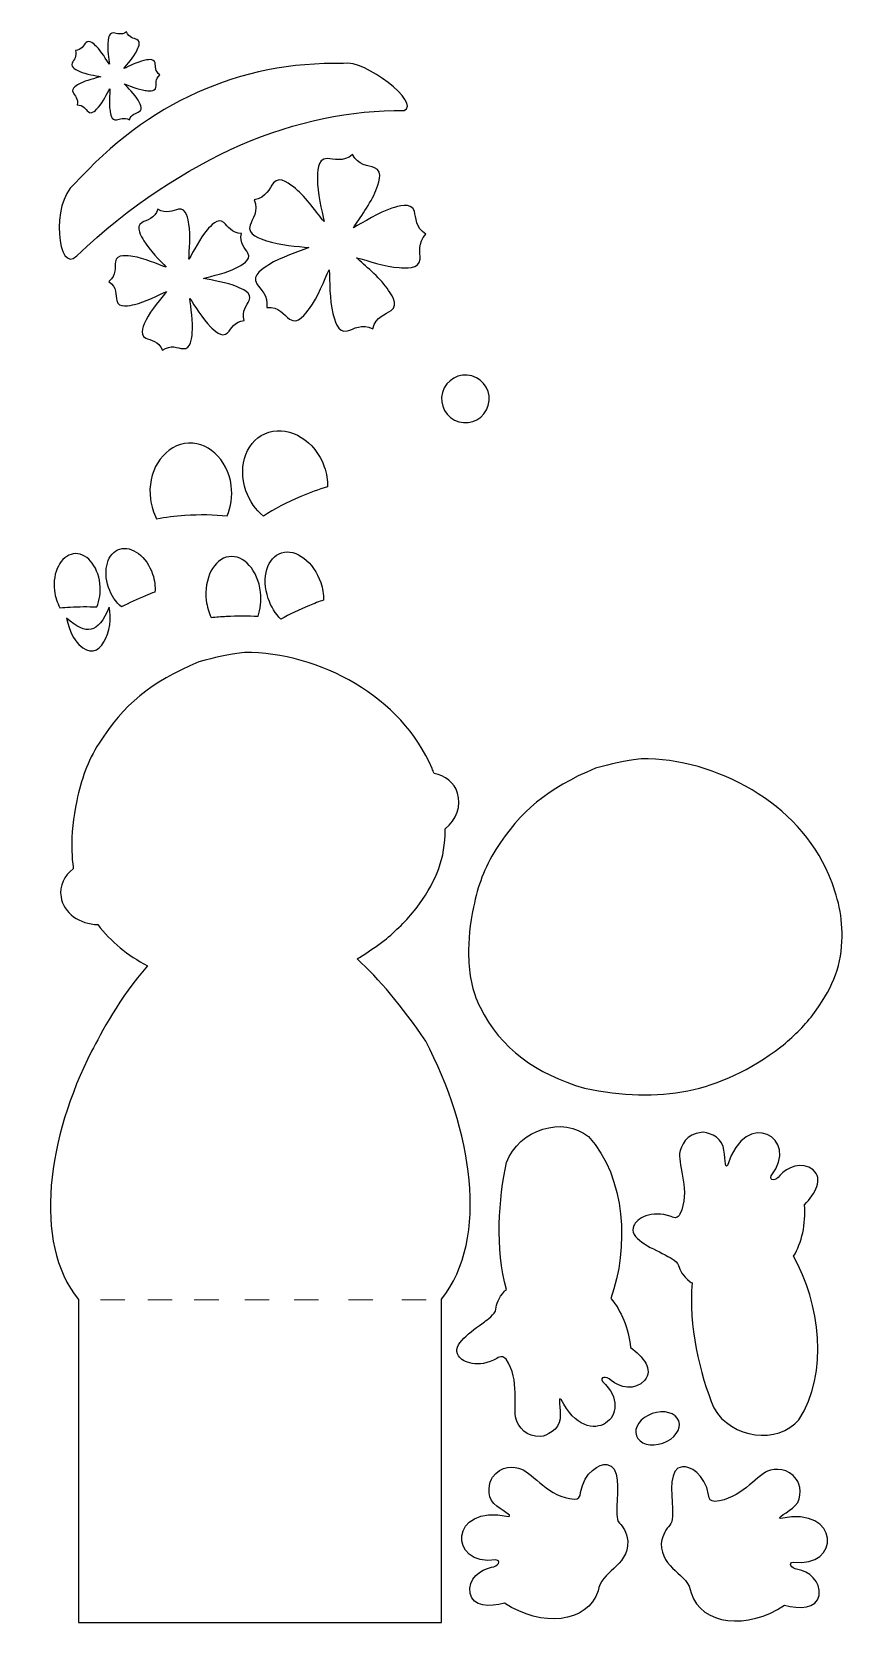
# Model space of a CAD drawing. Header units: millimetres. Extents: x -100 to 28, y -130 to 121.
import ezdxf

# ---------------------------------------------------------------- set-up
doc = ezdxf.new("R2010")
doc.units = ezdxf.units.MM
doc.header["$MEASUREMENT"] = 0
doc.layers.add('Layer 1', color=7, linetype='Continuous')

msp = doc.modelspace()

# ---------------------------------------------------------------- linework, layer by layer
at = {"layer": 'Layer 1', "color": 11}
for points, knots in [([(-87.3865, 116.1942), (-87.4675, 117.0474), (-87.7412, 118.5176), (-87.6271, 119.5938), (-87.6271, 119.5938), (-87.5779, 120.0579), (-87.5403, 121.2106), (-86.7199, 121.1348), (-86.7199, 121.1348), (-86.2045, 121.0872), (-85.49, 120.6995), (-84.6976, 121.2816), (-84.6976, 121.2816), (-84.3292, 120.3688), (-83.5167, 120.3215), (-83.0534, 120.0908), (-83.0534, 120.0908), (-82.3159, 119.7236), (-82.8905, 118.7236), (-83.0929, 118.3031), (-83.0929, 118.3031), (-83.569, 117.3139), (-84.5977, 116.19), (-85.1086, 115.5097), (-85.1086, 115.5097), (-84.3222, 115.8504), (-83.0085, 116.5649), (-81.9496, 116.789), (-81.9496, 116.789), (-81.4931, 116.8856), (-80.3852, 117.2061), (-80.2038, 116.4024), (-80.2038, 116.4024), (-80.0899, 115.8976), (-80.2378, 115.0982), (-79.4392, 114.5244), (-79.4392, 114.5244), (-80.1936, 113.892), (-79.9874, 113.1046), (-80.0636, 112.5928), (-80.0636, 112.5928), (-80.1851, 111.7779), (-81.3136, 112.0154), (-81.7761, 112.0779), (-81.7761, 112.0779), (-82.8641, 112.225), (-84.2508, 112.8561), (-85.0557, 113.1318), (-85.0557, 113.1318), (-84.4886, 112.4891), (-83.4031, 111.4605), (-82.8628, 110.5228), (-82.8628, 110.5228), (-82.6298, 110.1184), (-81.9828, 109.1638), (-82.691, 108.7429), (-82.691, 108.7429), (-83.1359, 108.4785), (-83.9418, 108.3721), (-84.2408, 107.4354), (-84.2408, 107.4354), (-85.0754, 107.9574), (-85.7605, 107.518), (-86.2709, 107.4323), (-86.2709, 107.4323), (-87.0834, 107.296), (-87.2062, 108.4427), (-87.2897, 108.9018), (-87.2897, 108.9018), (-87.486, 109.982), (-87.3144, 111.496), (-87.3009, 112.3466), (-87.3009, 112.3466), (-87.7369, 111.6087), (-88.3796, 110.2584), (-89.1046, 109.4548), (-89.1046, 109.4548), (-89.4172, 109.1083), (-90.1251, 108.1978), (-90.7442, 108.7414), (-90.7442, 108.7414), (-91.1332, 109.0829), (-91.4834, 109.8165), (-92.4667, 109.8113), (-92.4667, 109.8113), (-92.2281, 110.7663), (-92.8577, 111.2822), (-93.0969, 111.7411), (-93.0969, 111.7411), (-93.4777, 112.4717), (-92.425, 112.9429), (-92.0141, 113.1641), (-92.0141, 113.1641), (-91.0475, 113.6846), (-89.5546, 113.9892), (-88.7414, 114.2393), (-88.7414, 114.2393), (-89.5779, 114.426), (-91.0607, 114.6199), (-92.049, 115.0611), (-92.049, 115.0611), (-92.4752, 115.2513), (-93.5598, 115.6433), (-93.2342, 116.4001), (-93.2342, 116.4001), (-93.0297, 116.8754), (-92.4402, 117.4352), (-92.749, 118.3688), (-92.749, 118.3688), (-91.7669, 118.437), (-91.4709, 119.1952), (-91.1084, 119.5644), (-91.1084, 119.5644), (-90.5312, 120.1524), (-89.7577, 119.2968), (-89.4203, 118.9745), (-89.4203, 118.9745), (-88.6267, 118.216), (-87.8756, 116.8903), (-87.3865, 116.1942)], [0, 0, 0, 0, 0.03333333, 0.03333333, 0.03333333, 0.03333333, 0.06666667, 0.06666667, 0.06666667, 0.06666667, 0.1, 0.1, 0.1, 0.1, 0.13333333, 0.13333333, 0.13333333, 0.13333333, 0.16666667, 0.16666667, 0.16666667, 0.16666667, 0.2, 0.2, 0.2, 0.2, 0.23333333, 0.23333333, 0.23333333, 0.23333333, 0.26666667, 0.26666667, 0.26666667, 0.26666667, 0.3, 0.3, 0.3, 0.3, 0.33333333, 0.33333333, 0.33333333, 0.33333333, 0.36666667, 0.36666667, 0.36666667, 0.36666667, 0.4, 0.4, 0.4, 0.4, 0.43333333, 0.43333333, 0.43333333, 0.43333333, 0.46666667, 0.46666667, 0.46666667, 0.46666667, 0.5, 0.5, 0.5, 0.5, 0.53333333, 0.53333333, 0.53333333, 0.53333333, 0.56666667, 0.56666667, 0.56666667, 0.56666667, 0.6, 0.6, 0.6, 0.6, 0.63333333, 0.63333333, 0.63333333, 0.63333333, 0.66666667, 0.66666667, 0.66666667, 0.66666667, 0.7, 0.7, 0.7, 0.7, 0.73333333, 0.73333333, 0.73333333, 0.73333333, 0.76666667, 0.76666667, 0.76666667, 0.76666667, 0.8, 0.8, 0.8, 0.8, 0.83333333, 0.83333333, 0.83333333, 0.83333333, 0.86666667, 0.86666667, 0.86666667, 0.86666667, 0.9, 0.9, 0.9, 0.9, 0.93333333, 0.93333333, 0.93333333, 0.93333333, 0.96666667, 0.96666667, 0.96666667, 0.96666667, 1, 1, 1, 1]), ([(-92.9142, 97.312), (-81.2858, 110.1927), (-67.0179, 116.6319), (-50.5122, 116.3307), (-50.5122, 116.3307), (-47.1404, 116.9826), (-38.2884, 110.0787), (-40.9481, 108.9214), (-40.9481, 108.9214), (-57.6708, 109.1347), (-75.686, 101.8487), (-92.5427, 86.0598), (-92.5427, 86.0598), (-95.529, 82.9855), (-96.6535, 94.414), (-92.9142, 97.312)], [0, 0, 0, 0, 0.25, 0.25, 0.25, 0.25, 0.5, 0.5, 0.5, 0.5, 0.75, 0.75, 0.75, 0.75, 1, 1, 1, 1]), ([(-53.595, 91.4432), (-53.8981, 93.1237), (-54.6867, 95.9968), (-54.6396, 98.1526), (-54.6396, 98.1526), (-54.6193, 99.0822), (-54.7369, 101.3769), (-53.0954, 101.3633), (-53.0954, 101.3633), (-52.0644, 101.3546), (-50.5812, 100.7041), (-49.1049, 101.9921), (-49.1049, 101.9921), (-48.2214, 100.2412), (-46.6003, 100.2828), (-45.6422, 99.9021), (-45.6422, 99.9021), (-44.1167, 99.2959), (-45.0908, 97.2148), (-45.4225, 96.3463), (-45.4225, 96.3463), (-46.2027, 94.3029), (-48.0576, 91.9), (-48.9585, 90.4642), (-48.9585, 90.4642), (-47.4539, 91.2718), (-44.965, 92.9095), (-42.9001, 93.5309), (-42.9001, 93.5309), (-42.0099, 93.7988), (-39.8638, 94.6198), (-39.3696, 93.0544), (-39.3696, 93.0544), (-39.0592, 92.0712), (-39.2195, 90.4596), (-37.5384, 89.4536), (-37.5384, 89.4536), (-38.9306, 88.0722), (-38.39, 86.5433), (-38.456, 85.5144), (-38.456, 85.5144), (-38.5611, 83.8763), (-40.8413, 84.1596), (-41.7699, 84.2067), (-41.7699, 84.2067), (-43.9543, 84.3173), (-46.8129, 85.3389), (-48.4568, 85.752), (-48.4568, 85.752), (-47.2238, 84.5706), (-44.8971, 82.7097), (-43.668, 80.9378), (-43.668, 80.9378), (-43.1381, 80.1739), (-41.6941, 78.3865), (-43.0302, 77.4328), (-43.0302, 77.4328), (-43.8693, 76.8338), (-45.4516, 76.4883), (-45.8889, 74.5786), (-45.8889, 74.5786), (-47.6329, 75.4757), (-48.9199, 74.4891), (-49.9188, 74.234), (-49.9188, 74.234), (-51.5093, 73.8277), (-51.9444, 76.0839), (-52.1866, 76.9816), (-52.1866, 76.9816), (-52.7565, 79.0933), (-52.6682, 82.1276), (-52.7834, 83.8187), (-52.7834, 83.8187), (-53.5259, 82.281), (-54.5768, 79.4931), (-55.8821, 77.7767), (-55.8821, 77.7767), (-56.4449, 77.0366), (-57.6985, 75.111), (-59.0184, 76.0869), (-59.0184, 76.0869), (-59.8474, 76.6999), (-60.665, 78.0979), (-62.6163, 77.9237), (-62.6163, 77.9237), (-62.302, 79.8595), (-63.6381, 80.7787), (-64.1894, 81.6499), (-64.1894, 81.6499), (-65.0673, 83.037), (-63.0559, 84.148), (-62.2771, 84.6558), (-62.2771, 84.6558), (-60.4448, 85.8503), (-57.5317, 86.7041), (-55.9589, 87.3361), (-55.9589, 87.3361), (-57.6509, 87.5672), (-60.6271, 87.7051), (-62.6628, 88.416), (-62.6628, 88.416), (-63.5406, 88.7226), (-65.7593, 89.3198), (-65.2391, 90.8767), (-65.2391, 90.8767), (-64.9123, 91.8546), (-63.8353, 93.0642), (-64.604, 94.8661), (-64.604, 94.8661), (-62.6658, 95.1655), (-62.2045, 96.7201), (-61.5463, 97.5137), (-61.5463, 97.5137), (-60.4984, 98.7772), (-58.8202, 97.2077), (-58.0966, 96.6238), (-58.0966, 96.6238), (-56.3943, 95.2504), (-54.6822, 92.7437), (-53.595, 91.4432)], [0, 0, 0, 0, 0.03333333, 0.03333333, 0.03333333, 0.03333333, 0.06666667, 0.06666667, 0.06666667, 0.06666667, 0.1, 0.1, 0.1, 0.1, 0.13333333, 0.13333333, 0.13333333, 0.13333333, 0.16666667, 0.16666667, 0.16666667, 0.16666667, 0.2, 0.2, 0.2, 0.2, 0.23333333, 0.23333333, 0.23333333, 0.23333333, 0.26666667, 0.26666667, 0.26666667, 0.26666667, 0.3, 0.3, 0.3, 0.3, 0.33333333, 0.33333333, 0.33333333, 0.33333333, 0.36666667, 0.36666667, 0.36666667, 0.36666667, 0.4, 0.4, 0.4, 0.4, 0.43333333, 0.43333333, 0.43333333, 0.43333333, 0.46666667, 0.46666667, 0.46666667, 0.46666667, 0.5, 0.5, 0.5, 0.5, 0.53333333, 0.53333333, 0.53333333, 0.53333333, 0.56666667, 0.56666667, 0.56666667, 0.56666667, 0.6, 0.6, 0.6, 0.6, 0.63333333, 0.63333333, 0.63333333, 0.63333333, 0.66666667, 0.66666667, 0.66666667, 0.66666667, 0.7, 0.7, 0.7, 0.7, 0.73333333, 0.73333333, 0.73333333, 0.73333333, 0.76666667, 0.76666667, 0.76666667, 0.76666667, 0.8, 0.8, 0.8, 0.8, 0.83333333, 0.83333333, 0.83333333, 0.83333333, 0.86666667, 0.86666667, 0.86666667, 0.86666667, 0.9, 0.9, 0.9, 0.9, 0.93333333, 0.93333333, 0.93333333, 0.93333333, 0.96666667, 0.96666667, 0.96666667, 0.96666667, 1, 1, 1, 1]), ([(-78.4598, 84.254), (-79.3678, 85.2831), (-81.1061, 86.9302), (-81.9713, 88.4319), (-81.9713, 88.4319), (-82.3444, 89.0794), (-83.3806, 90.6081), (-82.2464, 91.2821), (-82.2464, 91.2821), (-81.534, 91.7054), (-80.2435, 91.8757), (-79.7647, 93.3758), (-79.7647, 93.3758), (-78.4283, 92.5399), (-77.3312, 93.2435), (-76.5139, 93.3806), (-76.5139, 93.3806), (-75.2128, 93.599), (-75.0161, 91.7627), (-74.8824, 91.0275), (-74.8824, 91.0275), (-74.5681, 89.2978), (-74.843, 86.8735), (-74.8645, 85.5113), (-74.8645, 85.5113), (-74.1663, 86.6929), (-73.1371, 88.8551), (-71.9762, 90.142), (-71.9762, 90.142), (-71.4757, 90.6969), (-70.342, 92.1548), (-69.3506, 91.2844), (-69.3506, 91.2844), (-68.7278, 90.7376), (-68.1671, 89.5629), (-66.5925, 89.5711), (-66.5925, 89.5711), (-66.9745, 88.0418), (-65.9663, 87.2158), (-65.5833, 86.481), (-65.5833, 86.481), (-64.9735, 85.3109), (-66.6591, 84.5564), (-67.3171, 84.2021), (-67.3171, 84.2021), (-68.865, 83.3687), (-71.2556, 82.8809), (-72.5577, 82.4805), (-72.5577, 82.4805), (-71.2182, 82.1816), (-68.8438, 81.8709), (-67.2612, 81.1645), (-67.2612, 81.1645), (-66.5788, 80.86), (-64.8419, 80.2324), (-65.3634, 79.0204), (-65.3634, 79.0204), (-65.6909, 78.2592), (-66.6348, 77.3628), (-66.1404, 75.8679), (-66.1404, 75.8679), (-67.7129, 75.7586), (-68.1869, 74.5445), (-68.7675, 73.9531), (-68.7675, 73.9531), (-69.6918, 73.0117), (-70.9303, 74.3816), (-71.4706, 74.8979), (-71.4706, 74.8979), (-72.7416, 76.1125), (-73.9442, 78.2354), (-74.7274, 79.3501), (-74.7274, 79.3501), (-74.5977, 77.9837), (-74.1595, 75.6296), (-74.3422, 73.9061), (-74.3422, 73.9061), (-74.421, 73.1629), (-74.4812, 71.3172), (-75.795, 71.4385), (-75.795, 71.4385), (-76.6201, 71.5148), (-77.7643, 72.1356), (-79.0333, 71.2034), (-79.0333, 71.2034), (-79.6231, 72.6651), (-80.9244, 72.7408), (-81.6661, 73.1102), (-81.6661, 73.1102), (-82.8471, 73.6984), (-81.9269, 75.2996), (-81.6029, 75.9729), (-81.6029, 75.9729), (-80.8405, 77.5571), (-79.1932, 79.3569), (-78.375, 80.4462), (-78.375, 80.4462), (-79.6344, 79.9006), (-81.738, 78.7563), (-83.4336, 78.3975), (-83.4336, 78.3975), (-84.1647, 78.2429), (-85.9387, 77.7297), (-86.2292, 79.0167), (-86.2292, 79.0167), (-86.4117, 79.825), (-86.1748, 81.105), (-87.4536, 82.0239), (-87.4536, 82.0239), (-86.2457, 83.0366), (-86.5757, 84.2975), (-86.4537, 85.1171), (-86.4537, 85.1171), (-86.2593, 86.422), (-84.4521, 86.0417), (-83.7115, 85.9416), (-83.7115, 85.9416), (-81.9694, 85.706), (-79.7486, 84.6955), (-78.4598, 84.254)], [0, 0, 0, 0, 0.03333333, 0.03333333, 0.03333333, 0.03333333, 0.06666667, 0.06666667, 0.06666667, 0.06666667, 0.1, 0.1, 0.1, 0.1, 0.13333333, 0.13333333, 0.13333333, 0.13333333, 0.16666667, 0.16666667, 0.16666667, 0.16666667, 0.2, 0.2, 0.2, 0.2, 0.23333333, 0.23333333, 0.23333333, 0.23333333, 0.26666667, 0.26666667, 0.26666667, 0.26666667, 0.3, 0.3, 0.3, 0.3, 0.33333333, 0.33333333, 0.33333333, 0.33333333, 0.36666667, 0.36666667, 0.36666667, 0.36666667, 0.4, 0.4, 0.4, 0.4, 0.43333333, 0.43333333, 0.43333333, 0.43333333, 0.46666667, 0.46666667, 0.46666667, 0.46666667, 0.5, 0.5, 0.5, 0.5, 0.53333333, 0.53333333, 0.53333333, 0.53333333, 0.56666667, 0.56666667, 0.56666667, 0.56666667, 0.6, 0.6, 0.6, 0.6, 0.63333333, 0.63333333, 0.63333333, 0.63333333, 0.66666667, 0.66666667, 0.66666667, 0.66666667, 0.7, 0.7, 0.7, 0.7, 0.73333333, 0.73333333, 0.73333333, 0.73333333, 0.76666667, 0.76666667, 0.76666667, 0.76666667, 0.8, 0.8, 0.8, 0.8, 0.83333333, 0.83333333, 0.83333333, 0.83333333, 0.86666667, 0.86666667, 0.86666667, 0.86666667, 0.9, 0.9, 0.9, 0.9, 0.93333333, 0.93333333, 0.93333333, 0.93333333, 0.96666667, 0.96666667, 0.96666667, 0.96666667, 1, 1, 1, 1])]:
    msp.add_open_spline(points, degree=3, knots=knots, dxfattribs=at)
at = {"layer": 'Layer 1', "color": 40}
msp.add_open_spline([(-30.3043, 67.1395), (-28.3124, 66.573), (-27.1566, 64.4983), (-27.7231, 62.5065), (-27.7231, 62.5065), (-28.2896, 60.5148), (-30.3643, 59.3589), (-32.356, 59.9254), (-32.356, 59.9254), (-34.3478, 60.4919), (-35.5037, 62.5666), (-34.9372, 64.5584), (-34.9372, 64.5584), (-34.3707, 66.5502), (-32.296, 67.706), (-30.3043, 67.1395)], degree=3, knots=[0, 0, 0, 0, 0.25, 0.25, 0.25, 0.25, 0.5, 0.5, 0.5, 0.5, 0.75, 0.75, 0.75, 0.75, 1, 1, 1, 1], dxfattribs=at)
at = {"layer": 'Layer 1', "color": 140}
for points in [[(-62.2901, 58.2766), (-65.6932, 57.2264), (-67.3021, 53.0992), (-65.8829, 49.0602), (-65.8829, 49.0602), (-65.3106, 47.4315), (-64.3329, 46.0659), (-63.1471, 45.0843), (-63.1471, 45.0843), (-61.4776, 46.1829), (-59.4852, 47.2448), (-57.2692, 48.177), (-57.2692, 48.177), (-55.8361, 48.7799), (-54.415, 49.284), (-53.044, 49.6875), (-53.044, 49.6875), (-53.017, 50.713), (-53.1801, 51.7915), (-53.5569, 52.8638), (-53.5569, 52.8638), (-54.9762, 56.9029), (-58.8871, 59.3267), (-62.2901, 58.2766)], [(-75.5624, 56.5009), (-72.0509, 57.0952), (-68.7561, 54.1343), (-68.205, 49.8888), (-68.205, 49.8888), (-67.9828, 48.1768), (-68.241, 46.5173), (-68.8579, 45.107), (-68.8579, 45.107), (-70.8433, 45.3364), (-73.1004, 45.3875), (-75.4988, 45.2223), (-75.4988, 45.2223), (-77.0498, 45.1154), (-78.5458, 44.9257), (-79.9516, 44.6688), (-79.9516, 44.6688), (-80.4374, 45.5724), (-80.7773, 46.6088), (-80.9236, 47.736), (-80.9236, 47.736), (-81.4747, 51.9815), (-79.0738, 55.9065), (-75.5624, 56.5009)]]:
    msp.add_open_spline(points, degree=3, knots=[0, 0, 0, 0, 0.16666667, 0.16666667, 0.16666667, 0.16666667, 0.33333333, 0.33333333, 0.33333333, 0.33333333, 0.5, 0.5, 0.5, 0.5, 0.66666667, 0.66666667, 0.66666667, 0.66666667, 0.83333333, 0.83333333, 0.83333333, 0.83333333, 1, 1, 1, 1], dxfattribs=at)
at = {"layer": 'Layer 1'}
for points, knots in [([(-85.7521, 39.8969), (-87.668, 39.3183), (-88.461, 36.6114), (-87.5228, 33.8522), (-87.5228, 33.8522), (-87.0854, 32.5664), (-86.3488, 31.4962), (-85.4931, 30.7782), (-85.4931, 30.7782), (-84.3129, 31.3994), (-83.0427, 31.9946), (-81.6997, 32.5478), (-81.6997, 32.5478), (-81.2014, 32.753), (-80.7049, 32.9479), (-80.2108, 33.132), (-80.2108, 33.132), (-80.1361, 34.0034), (-80.2507, 34.9729), (-80.5827, 35.9493), (-80.5827, 35.9493), (-81.5209, 38.7081), (-83.8361, 40.4759), (-85.7521, 39.8969)], [0, 0, 0, 0, 0.16666667, 0.16666667, 0.16666667, 0.16666667, 0.33333333, 0.33333333, 0.33333333, 0.33333333, 0.5, 0.5, 0.5, 0.5, 0.66666667, 0.66666667, 0.66666667, 0.66666667, 0.83333333, 0.83333333, 0.83333333, 0.83333333, 1, 1, 1, 1]), ([(-93.0711, 39.1451), (-91.0923, 39.4445), (-89.2145, 37.3397), (-88.8781, 34.4449), (-88.8781, 34.4449), (-88.7214, 33.0958), (-88.9276, 31.813), (-89.3924, 30.7974), (-89.3924, 30.7974), (-90.725, 30.8521), (-92.1278, 30.8446), (-93.5782, 30.768), (-93.5782, 30.768), (-94.1163, 30.7397), (-94.6485, 30.7027), (-95.1737, 30.6569), (-95.1737, 30.6569), (-95.615, 31.412), (-95.9276, 32.3369), (-96.0466, 33.3613), (-96.0466, 33.3613), (-96.3829, 36.2558), (-95.0503, 38.846), (-93.0711, 39.1451)], [0, 0, 0, 0, 0.16666667, 0.16666667, 0.16666667, 0.16666667, 0.33333333, 0.33333333, 0.33333333, 0.33333333, 0.5, 0.5, 0.5, 0.5, 0.66666667, 0.66666667, 0.66666667, 0.66666667, 0.83333333, 0.83333333, 0.83333333, 0.83333333, 1, 1, 1, 1]), ([(-94.128, 29.0349), (-90.9851, 26.3041), (-89.2225, 26.4773), (-87.4132, 30.7554), (-87.4132, 30.7554), (-86.588, 27.4328), (-88.8578, 21.4092), (-92.2113, 24.8973), (-92.2113, 24.8973), (-93.0709, 25.7913), (-93.6382, 26.7526), (-94.128, 29.0349)], [0, 0, 0, 0, 0.33333333, 0.33333333, 0.33333333, 0.33333333, 0.66666667, 0.66666667, 0.66666667, 0.66666667, 1, 1, 1, 1])]:
    msp.add_open_spline(points, degree=3, knots=knots, dxfattribs=at)
at = {"layer": 'Layer 1', "color": 165}
for points in [[(-68.5868, 38.6952), (-66.232, 39.0516), (-63.9971, 36.5467), (-63.597, 33.1016), (-63.597, 33.1016), (-63.4376, 31.7305), (-63.5935, 30.4171), (-63.9867, 29.3098), (-63.9867, 29.3098), (-65.5552, 29.4058), (-67.2324, 29.4139), (-68.9784, 29.3216), (-68.9784, 29.3216), (-69.7922, 29.2788), (-70.5923, 29.2157), (-71.3751, 29.1339), (-71.3751, 29.1339), (-71.7493, 29.92), (-72.014, 30.8273), (-72.1283, 31.8117), (-72.1283, 31.8117), (-72.5284, 35.2568), (-70.9428, 38.3391), (-68.5868, 38.6952)], [(-60.2693, 39.3139), (-62.5492, 38.6255), (-63.4931, 35.404), (-62.3764, 32.1205), (-62.3764, 32.1205), (-61.9319, 30.8136), (-61.2276, 29.6942), (-60.3973, 28.8626), (-60.3973, 28.8626), (-59.0218, 29.6223), (-57.5103, 30.3493), (-55.8935, 31.0152), (-55.8935, 31.0152), (-55.1401, 31.3256), (-54.3904, 31.612), (-53.6481, 31.874), (-53.6481, 31.874), (-53.6474, 32.7446), (-53.7977, 33.6776), (-54.1168, 34.6159), (-54.1168, 34.6159), (-55.2336, 37.8994), (-57.9883, 40.0032), (-60.2693, 39.3139)]]:
    msp.add_open_spline(points, degree=3, knots=[0, 0, 0, 0, 0.16666667, 0.16666667, 0.16666667, 0.16666667, 0.33333333, 0.33333333, 0.33333333, 0.33333333, 0.5, 0.5, 0.5, 0.5, 0.66666667, 0.66666667, 0.66666667, 0.66666667, 0.83333333, 0.83333333, 0.83333333, 0.83333333, 1, 1, 1, 1], dxfattribs=at)
at = {"layer": 'Layer 1', "color": 21}
for points, knots in [([(-36.2616, 4.5668), (-34.5199, 4.2666), (-33.0833, 3.1629), (-32.5571, 1.4954), (-32.5571, 1.4954), (-31.9328, -0.4835), (-32.7685, -2.6929), (-34.4925, -4.1403), (-34.4925, -4.1403), (-34.4931, -4.462), (-34.5005, -4.7873), (-34.5156, -5.1168), (-34.5156, -5.1168), (-34.7114, -9.4342), (-36.211, -12.8404), (-39.0995, -16.6689), (-39.0995, -16.6689), (-40.5692, -18.6118), (-42.2733, -20.1637), (-44.116, -21.7255), (-44.116, -21.7255), (-45.2346, -22.5619), (-46.3417, -23.3215), (-47.4427, -24.0092), (-47.4427, -24.0092), (-47.7451, -24.2135), (-48.0507, -24.4102), (-48.3599, -24.6006), (-48.3599, -24.6006), (-44.9422, -27.748), (-41.3477, -31.9765), (-37.5837, -37.5331), (-37.5837, -37.5331), (-30.3556, -51.2898), (-27.3909, -68.5672), (-35.0942, -78.165), (-35.0942, -78.165), (-35.0942, -78.165), (-35.0942, -129.0459), (-35.0942, -129.0459), (-35.0942, -129.0459), (-35.0942, -129.0459), (-92.2801, -129.0459), (-92.2801, -129.0459), (-92.2801, -129.0459), (-92.2801, -129.0459), (-92.2801, -78.2136), (-92.2801, -78.2136), (-92.2801, -78.2136), (-99.5858, -69.171), (-97.043, -52.4877), (-90.1855, -39.1541), (-90.1855, -39.1541), (-88.7834, -36.4214), (-85.7897, -30.6718), (-81.3717, -25.696), (-81.3717, -25.696), (-84.5202, -24.039), (-87.1548, -21.9218), (-89.2243, -19.1916), (-89.2243, -19.1916), (-92.0904, -19.187), (-94.6025, -17.3578), (-95.0102, -14.8531), (-95.0102, -14.8531), (-95.2924, -13.1206), (-94.4993, -11.4822), (-93.0688, -10.4305), (-93.0688, -10.4305), (-93.2087, -9.4697), (-93.2779, -8.4728), (-93.3003, -7.397), (-93.3003, -7.397), (-93.3535, -4.873), (-93.1027, -2.3879), (-92.5389, 0.2648), (-92.5389, 0.2648), (-91.8206, 3.6475), (-90.872, 6.4376), (-89.0068, 9.355), (-89.0068, 9.355), (-85.1291, 15.4217), (-81.0257, 18.8794), (-73.3027, 22.1428), (-73.3027, 22.1428), (-70.3292, 22.849), (-69.6673, 23.194), (-66.1319, 23.633), (-66.1319, 23.633), (-54.2761, 23.6908), (-41.2853, 16.5656), (-36.5879, 5.37), (-36.5879, 5.37), (-36.475, 5.1009), (-36.3663, 4.8335), (-36.2616, 4.5668)], [0, 0, 0, 0, 0.04166667, 0.04166667, 0.04166667, 0.04166667, 0.08333333, 0.08333333, 0.08333333, 0.08333333, 0.125, 0.125, 0.125, 0.125, 0.16666667, 0.16666667, 0.16666667, 0.16666667, 0.20833333, 0.20833333, 0.20833333, 0.20833333, 0.25, 0.25, 0.25, 0.25, 0.29166667, 0.29166667, 0.29166667, 0.29166667, 0.33333333, 0.33333333, 0.33333333, 0.33333333, 0.375, 0.375, 0.375, 0.375, 0.41666667, 0.41666667, 0.41666667, 0.41666667, 0.45833333, 0.45833333, 0.45833333, 0.45833333, 0.5, 0.5, 0.5, 0.5, 0.54166667, 0.54166667, 0.54166667, 0.54166667, 0.58333333, 0.58333333, 0.58333333, 0.58333333, 0.625, 0.625, 0.625, 0.625, 0.66666667, 0.66666667, 0.66666667, 0.66666667, 0.70833333, 0.70833333, 0.70833333, 0.70833333, 0.75, 0.75, 0.75, 0.75, 0.79166667, 0.79166667, 0.79166667, 0.79166667, 0.83333333, 0.83333333, 0.83333333, 0.83333333, 0.875, 0.875, 0.875, 0.875, 0.91666667, 0.91666667, 0.91666667, 0.91666667, 0.95833333, 0.95833333, 0.95833333, 0.95833333, 1, 1, 1, 1]), ([(-10.8173, 5.4176), (-7.8443, 6.1231), (-7.1824, 6.4683), (-3.6469, 6.9069), (-3.6469, 6.9069), (8.2087, 6.9652), (21.1997, -0.1605), (25.8972, -11.3559), (25.8972, -11.3559), (27.3509, -14.8204), (28.142, -18.0567), (27.9699, -21.8427), (27.9699, -21.8427), (27.7735, -26.1599), (26.2742, -29.566), (23.3858, -33.3945), (23.3858, -33.3945), (21.9158, -35.3375), (20.2117, -36.8896), (18.369, -38.4513), (18.369, -38.4513), (8.4594, -45.8607), (-0.5317, -47.3133), (-12.5924, -44.9669), (-12.5924, -44.9669), (-20.1752, -42.6343), (-25.7883, -38.8043), (-29.0087, -32.2144), (-29.0087, -32.2144), (-30.3279, -29.5145), (-30.7526, -27.1251), (-30.8153, -24.1226), (-30.8153, -24.1226), (-30.8679, -21.5988), (-30.6176, -19.1135), (-30.0539, -16.4608), (-30.0539, -16.4608), (-29.3352, -13.0784), (-28.3866, -10.2882), (-26.5218, -7.3708), (-26.5218, -7.3708), (-22.644, -1.3041), (-18.5404, 2.1536), (-10.8173, 5.4176)], [0, 0, 0, 0, 0.09090909, 0.09090909, 0.09090909, 0.09090909, 0.18181818, 0.18181818, 0.18181818, 0.18181818, 0.27272727, 0.27272727, 0.27272727, 0.27272727, 0.36363636, 0.36363636, 0.36363636, 0.36363636, 0.45454545, 0.45454545, 0.45454545, 0.45454545, 0.54545455, 0.54545455, 0.54545455, 0.54545455, 0.63636364, 0.63636364, 0.63636364, 0.63636364, 0.72727273, 0.72727273, 0.72727273, 0.72727273, 0.81818182, 0.81818182, 0.81818182, 0.81818182, 0.90909091, 0.90909091, 0.90909091, 0.90909091, 1, 1, 1, 1]), ([(-24.8622, -56.6716), (-26.0753, -62.2707), (-26.684, -70.271), (-24.8454, -76.6425), (-24.8454, -76.6425), (-24.9483, -76.716), (-25.051, -76.7948), (-25.1537, -76.8797), (-25.1537, -76.8797), (-26.1897, -78.0655), (-26.4246, -78.8903), (-26.5365, -79.7308), (-26.5365, -79.7308), (-26.5813, -80.5416), (-27.997, -81.4215), (-28.3312, -81.7353), (-28.3312, -81.7353), (-30.3312, -83.2184), (-33.6336, -85.3374), (-32.3965, -87.0883), (-32.3965, -87.0883), (-31.8205, -88.0766), (-29.2724, -89.128), (-26.3785, -87.502), (-26.3785, -87.502), (-25.7115, -87.0767), (-25.4333, -87.1194), (-24.9244, -87.6141), (-24.9244, -87.6141), (-22.6553, -90.9363), (-23.9056, -95.0888), (-23.3598, -97.0551), (-23.3598, -97.0551), (-22.9732, -98.2255), (-21.758, -99.9398), (-19.4635, -99.756), (-19.4635, -99.756), (-18.618, -99.7524), (-16.5599, -98.6859), (-16.4069, -96.9908), (-16.4069, -96.9908), (-16.2615, -95.3783), (-16.8578, -93.3357), (-16.2664, -93.9404), (-16.2664, -93.9404), (-11.8723, -102.5473), (-4.134, -96.2245), (-9.7263, -91.1293), (-9.7263, -91.1293), (-10.1635, -90.3846), (-9.2412, -90.1807), (-8.376, -90.9383), (-8.376, -90.9383), (-7.1086, -92.0484), (-4.5895, -92.6766), (-3.0885, -90.9315), (-3.0885, -90.9315), (-1.6822, -89.2651), (-3.3533, -87.1759), (-5.3355, -85.7753), (-5.3355, -85.7753), (-5.6273, -82.6924), (-6.7896, -79.9734), (-8.4267, -78.0601), (-8.4267, -78.0601), (-5.5769, -70.1346), (-6.0277, -58.9743), (-11.9588, -52.5782), (-11.9588, -52.5782), (-15.8523, -49.2721), (-22.9555, -51.4261), (-24.8622, -56.6716)], [0, 0, 0, 0, 0.05555556, 0.05555556, 0.05555556, 0.05555556, 0.11111111, 0.11111111, 0.11111111, 0.11111111, 0.16666667, 0.16666667, 0.16666667, 0.16666667, 0.22222222, 0.22222222, 0.22222222, 0.22222222, 0.27777778, 0.27777778, 0.27777778, 0.27777778, 0.33333333, 0.33333333, 0.33333333, 0.33333333, 0.38888889, 0.38888889, 0.38888889, 0.38888889, 0.44444444, 0.44444444, 0.44444444, 0.44444444, 0.5, 0.5, 0.5, 0.5, 0.55555556, 0.55555556, 0.55555556, 0.55555556, 0.61111111, 0.61111111, 0.61111111, 0.61111111, 0.66666667, 0.66666667, 0.66666667, 0.66666667, 0.72222222, 0.72222222, 0.72222222, 0.72222222, 0.77777778, 0.77777778, 0.77777778, 0.77777778, 0.83333333, 0.83333333, 0.83333333, 0.83333333, 0.88888889, 0.88888889, 0.88888889, 0.88888889, 0.94444444, 0.94444444, 0.94444444, 0.94444444, 1, 1, 1, 1]), ([(7.7785, -95.2857), (5.6323, -89.974), (3.6739, -82.1934), (4.4038, -75.6021), (4.4038, -75.6021), (4.2899, -75.5471), (4.1753, -75.4869), (4.0597, -75.4206), (4.0597, -75.4206), (2.8373, -74.428), (2.4658, -73.655), (2.2128, -72.8458), (2.2128, -72.8458), (2.0309, -72.0544), (0.4864, -71.4276), (0.1038, -71.1753), (0.1038, -71.1753), (-2.119, -70.0533), (-5.7333, -68.5258), (-4.8115, -66.5903), (-4.8115, -66.5903), (-4.4117, -65.5184), (-2.0791, -64.0497), (1.0488, -65.1607), (1.0488, -65.1607), (1.7784, -65.4665), (2.0453, -65.3772), (2.4628, -64.8033), (2.4628, -64.8033), (4.1348, -61.144), (2.1975, -57.2642), (2.4014, -55.2337), (2.4014, -55.2337), (2.5836, -54.0147), (3.4901, -52.1189), (5.7825, -51.9103), (5.7825, -51.9103), (6.6163, -51.7703), (8.8257, -52.4718), (9.2642, -54.1164), (9.2642, -54.1164), (9.6814, -55.6806), (9.4406, -57.7949), (9.9208, -57.0986), (9.9208, -57.0986), (12.7894, -47.8706), (21.489, -52.7874), (16.8431, -58.7583), (16.8431, -58.7583), (16.5388, -59.5663), (17.4824, -59.6107), (18.2063, -58.7172), (18.2063, -58.7172), (19.2668, -57.408), (21.6426, -56.3611), (23.4182, -57.8259), (23.4182, -57.8259), (25.087, -59.2294), (23.795, -61.5721), (22.0795, -63.2889), (22.0795, -63.2889), (22.3155, -66.3765), (21.6318, -69.2534), (20.3433, -71.4169), (20.3433, -71.4169), (24.4976, -78.7434), (25.9485, -89.8182), (21.1896, -97.1285), (21.1896, -97.1285), (17.9142, -101.0477), (10.5483, -100.1313), (7.7785, -95.2857)], [0, 0, 0, 0, 0.05555556, 0.05555556, 0.05555556, 0.05555556, 0.11111111, 0.11111111, 0.11111111, 0.11111111, 0.16666667, 0.16666667, 0.16666667, 0.16666667, 0.22222222, 0.22222222, 0.22222222, 0.22222222, 0.27777778, 0.27777778, 0.27777778, 0.27777778, 0.33333333, 0.33333333, 0.33333333, 0.33333333, 0.38888889, 0.38888889, 0.38888889, 0.38888889, 0.44444444, 0.44444444, 0.44444444, 0.44444444, 0.5, 0.5, 0.5, 0.5, 0.55555556, 0.55555556, 0.55555556, 0.55555556, 0.61111111, 0.61111111, 0.61111111, 0.61111111, 0.66666667, 0.66666667, 0.66666667, 0.66666667, 0.72222222, 0.72222222, 0.72222222, 0.72222222, 0.77777778, 0.77777778, 0.77777778, 0.77777778, 0.83333333, 0.83333333, 0.83333333, 0.83333333, 0.88888889, 0.88888889, 0.88888889, 0.88888889, 0.94444444, 0.94444444, 0.94444444, 0.94444444, 1, 1, 1, 1]), ([(-4.4096, -99.6581), (-4.8705, -98.3762), (-3.7487, -96.8146), (-1.9045, -96.171), (-1.9045, -96.171), (-0.0603, -95.5274), (1.8092, -96.0452), (2.2702, -97.3271), (2.2702, -97.3271), (2.7311, -98.6091), (1.6093, -100.1707), (-0.235, -100.8142), (-0.235, -100.8142), (-2.0792, -101.4578), (-3.9486, -100.9401), (-4.4096, -99.6581)], [0, 0, 0, 0, 0.25, 0.25, 0.25, 0.25, 0.5, 0.5, 0.5, 0.5, 0.75, 0.75, 0.75, 0.75, 1, 1, 1, 1]), ([(-22.4891, -104.8911), (-23.6399, -104.4496), (-25.7363, -104.3054), (-27.0463, -106.1982), (-27.0463, -106.1982), (-27.5787, -106.855), (-28.0556, -109.1235), (-26.84, -110.3147), (-26.84, -110.3147), (-25.6837, -111.4479), (-23.7249, -112.2791), (-24.5673, -112.3543), (-24.5673, -112.3543), (-34.0119, -110.3086), (-34.0146, -120.3016), (-26.5303, -119.1968), (-26.5303, -119.1968), (-25.6771, -119.3298), (-26.103, -120.1729), (-27.2371, -120.3632), (-27.2371, -120.3632), (-28.8987, -120.6418), (-30.9795, -122.1945), (-30.5785, -124.4611), (-30.5785, -124.4611), (-30.1784, -126.6046), (-27.5033, -126.6332), (-25.1643, -125.9851), (-25.1643, -125.9851), (-19.3281, -129.9009), (-12.1045, -129.1613), (-10.4225, -124.066), (-10.4225, -124.066), (-10.0731, -120.9848), (-5.7092, -120.3559), (-5.7338, -116.2718), (-5.7338, -116.2718), (-5.996, -114.7192), (-6.486, -114.0153), (-7.0659, -113.3967), (-7.0659, -113.3967), (-7.6652, -112.8489), (-7.4504, -111.1959), (-7.4818, -110.7386), (-7.4818, -110.7386), (-7.3642, -108.2514), (-6.9146, -104.3535), (-9.0532, -104.2031), (-9.0532, -104.2031), (-10.1829, -104.0234), (-12.6096, -105.3308), (-13.1824, -108.6004), (-13.1824, -108.6004), (-13.2753, -109.386), (-13.4844, -109.5743), (-14.1895, -109.6553), (-14.1895, -109.6553), (-18.1977, -109.3093), (-20.6213, -105.7131), (-22.4891, -104.8911)], [0, 0, 0, 0, 0.06666667, 0.06666667, 0.06666667, 0.06666667, 0.13333333, 0.13333333, 0.13333333, 0.13333333, 0.2, 0.2, 0.2, 0.2, 0.26666667, 0.26666667, 0.26666667, 0.26666667, 0.33333333, 0.33333333, 0.33333333, 0.33333333, 0.4, 0.4, 0.4, 0.4, 0.46666667, 0.46666667, 0.46666667, 0.46666667, 0.53333333, 0.53333333, 0.53333333, 0.53333333, 0.6, 0.6, 0.6, 0.6, 0.66666667, 0.66666667, 0.66666667, 0.66666667, 0.73333333, 0.73333333, 0.73333333, 0.73333333, 0.8, 0.8, 0.8, 0.8, 0.86666667, 0.86666667, 0.86666667, 0.86666667, 0.93333333, 0.93333333, 0.93333333, 0.93333333, 1, 1, 1, 1]), ([(16.269, -105.225), (17.4198, -104.7835), (19.5162, -104.6393), (20.8262, -106.5321), (20.8262, -106.5321), (21.3586, -107.1889), (21.8355, -109.4574), (20.6199, -110.6486), (20.6199, -110.6486), (19.4636, -111.7818), (17.5048, -112.613), (18.3472, -112.6882), (18.3472, -112.6882), (27.7918, -110.6425), (27.7945, -120.6355), (20.3102, -119.5307), (20.3102, -119.5307), (19.457, -119.6637), (19.8829, -120.5068), (21.017, -120.6971), (21.017, -120.6971), (22.6786, -120.9757), (24.7594, -122.5284), (24.3584, -124.795), (24.3584, -124.795), (23.9583, -126.9385), (21.2832, -126.9671), (18.9442, -126.319), (18.9442, -126.319), (13.108, -130.2348), (5.8844, -129.4952), (4.2024, -124.3999), (4.2024, -124.3999), (3.853, -121.3187), (-0.5109, -120.6898), (-0.4863, -116.6057), (-0.4863, -116.6057), (-0.2241, -115.0531), (0.2659, -114.3492), (0.8458, -113.7306), (0.8458, -113.7306), (1.4451, -113.1828), (1.2303, -111.5298), (1.2617, -111.0725), (1.2617, -111.0725), (1.1441, -108.5853), (0.6945, -104.6874), (2.8331, -104.537), (2.8331, -104.537), (3.9628, -104.3573), (6.3895, -105.6647), (6.9623, -108.9343), (6.9623, -108.9343), (7.0552, -109.7199), (7.2643, -109.9082), (7.9694, -109.9892), (7.9694, -109.9892), (11.9776, -109.6432), (14.4012, -106.047), (16.269, -105.225)], [0, 0, 0, 0, 0.06666667, 0.06666667, 0.06666667, 0.06666667, 0.13333333, 0.13333333, 0.13333333, 0.13333333, 0.2, 0.2, 0.2, 0.2, 0.26666667, 0.26666667, 0.26666667, 0.26666667, 0.33333333, 0.33333333, 0.33333333, 0.33333333, 0.4, 0.4, 0.4, 0.4, 0.46666667, 0.46666667, 0.46666667, 0.46666667, 0.53333333, 0.53333333, 0.53333333, 0.53333333, 0.6, 0.6, 0.6, 0.6, 0.66666667, 0.66666667, 0.66666667, 0.66666667, 0.73333333, 0.73333333, 0.73333333, 0.73333333, 0.8, 0.8, 0.8, 0.8, 0.86666667, 0.86666667, 0.86666667, 0.86666667, 0.93333333, 0.93333333, 0.93333333, 0.93333333, 1, 1, 1, 1])]:
    msp.add_open_spline(points, degree=3, knots=knots, dxfattribs=at)
at = {"layer": 'Layer 1', "color": 14, "lineweight": 5}
for points in [[(-88.7671, -78.2867), (-88.7671, -78.2867), (-84.9345, -78.2867), (-84.9345, -78.2867)], [(-81.3117, -78.2867), (-81.3117, -78.2867), (-77.4791, -78.2867), (-77.4791, -78.2867)], [(-74.0148, -78.2867), (-74.0148, -78.2867), (-70.1821, -78.2867), (-70.1821, -78.2867)], [(-66.0834, -78.2867), (-66.0834, -78.2867), (-62.2507, -78.2867), (-62.2507, -78.2867)], [(-58.3103, -78.2867), (-58.3103, -78.2867), (-54.4777, -78.2867), (-54.4777, -78.2867)], [(-49.7444, -78.2867), (-49.7444, -78.2867), (-45.9119, -78.2867), (-45.9119, -78.2867)], [(-41.337, -78.2867), (-41.337, -78.2867), (-37.5044, -78.2867), (-37.5044, -78.2867)]]:
    msp.add_open_spline(points, degree=3, dxfattribs=at)

doc.saveas('drawing.dxf')
